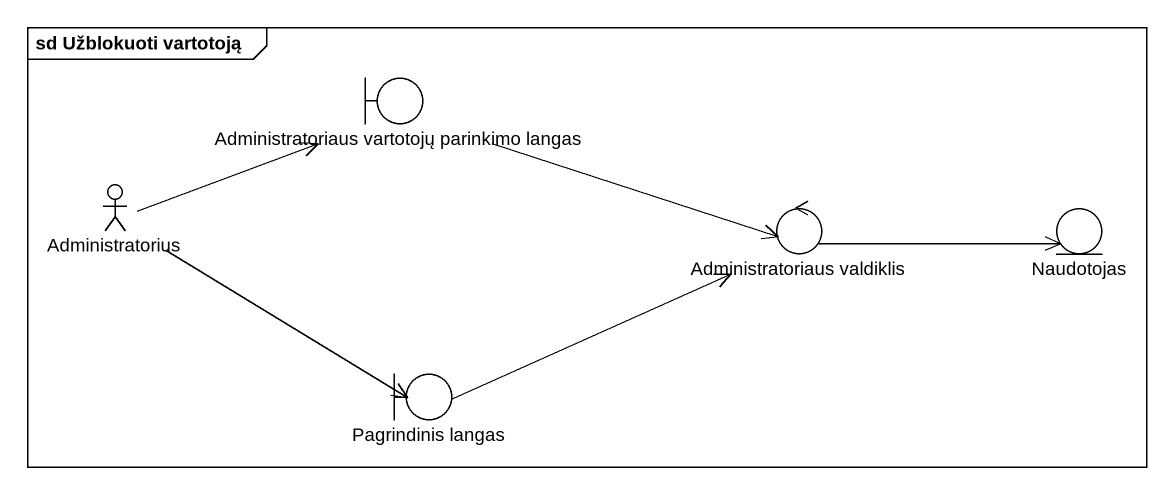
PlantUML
@startuml
mainframe sd Užblokuoti vartotoją
boundary "Administratoriaus vartotojų parinkimo langas" as Administratoriaus_vartotojų
actor Administratorius
control "Administratoriaus valdiklis" as Administratoriaus_valdiklis
entity Naudotojas
boundary "Pagrindinis langas" as Pagrindinis_langas
Administratoriaus_vartotojų -right-> Administratoriaus_valdiklis
Administratorius -right-> Administratoriaus_vartotojų
Administratorius --> Pagrindinis_langas
Administratoriaus_valdiklis -right-> Naudotojas
Pagrindinis_langas -right-> Administratoriaus_valdiklis
@enduml
